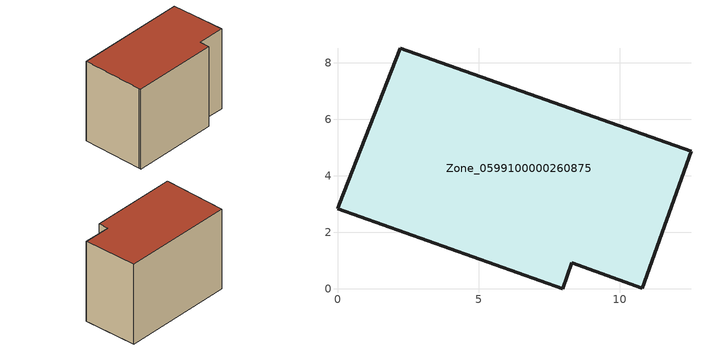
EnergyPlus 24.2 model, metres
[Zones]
Zone_0599100000260875
 floor ground (C_G): 2.22,8.52 12.52,4.87 10.79,0.02 8.3,0.92 7.97,0 0,2.83 0.06,2.99 z0.65
 wall outside (C_F): 0.06,2.99 0,2.83 7.97,0 8.3,0.92 10.79,0.02 12.52,4.87 2.22,8.52 0.06,2.99 z0.65:8.48
 roof outside (C_R): 2.22,8.52 0.06,2.99 0,2.83 7.97,0 8.3,0.92 10.79,0.02 12.52,4.87 z8.48
[BUILDING]
Pand.0599100000260875: North Axis=0; Terrain=City; Loads Convergence Tolerance Value=0.04; Temperature Convergence Tolerance Value=0.4; Solar Distribution=FullExterior; Maximum Number of Warmup Days=25; Minimum Number of Warmup Days=1
[Site:Location]
Rotterdam.The.Hague.AP_ZH_NLD Design_Conditions: Latitude=51.96; Longitude=4.45; Time Zone=1; Elevation=-4.5
[SITE:GROUNDTEMPERATURE:BUILDINGSURFACE]
18, 18, 18, 18, 18, 18, 18, 18, 18, 18, 18, 18
[MATERIAL] Thermal Absorptance=0.9; Solar Absorptance=0.7; Visible Absorptance=0.7
Name | Roughness | Thickness | Conductivity | Density | Specific Heat
G.TI.1965-1974 | MediumSmooth | 0.15 | 0.882353 | 540 | 1210
F.TI.1965-1974 | Rough | 0.3 | 0.697674 | 1920 | 840
R.TI.1965-1974 | MediumRough | 0.2 | 0.232558 | 1500 | 1000
[CONSTRUCTION]
C_G: G.TI.1965-1974
C_F: F.TI.1965-1974
C_R: R.TI.1965-1974
[ZONE]
Zone_0599100000260875: Type=1; Multiplier=1; Ceiling Height=Autocalculate; Volume=Autocalculate; Floor Area=autocalculate; Part of Total Floor Area=Yes
[ZONEINFILTRATION:DESIGNFLOWRATE]
Infil_Zone_0599100000260875: Zone or ZoneList or Space or SpaceList=Zone_0599100000260875; Schedule=AlwaysOn; Design Flow Rate Calculation Method=Flow/Area; Flow Rate per Floor Area=0.003; Constant Term Coefficient=1; Temperature Term Coefficient=0; Velocity Term Coefficient=0; Velocity Squared Term Coefficient=0
[HVACTEMPLATE:ZONE:IDEALLOADSAIRSYSTEM]
Zone_0599100000260875: Maximum Heating Supply Air Temperature=50; Minimum Cooling Supply Air Temperature=13; Maximum Heating Supply Air Humidity Ratio=0.0156; Minimum Cooling Supply Air Humidity Ratio=0.0077; Heating Limit=NoLimit; Cooling Limit=NoLimit; Dehumidification Control Type=ConstantSensibleHeatRatio; Cooling Sensible Heat Ratio=0.7; Dehumidification Setpoint=60; Humidification Control Type=None; Humidification Setpoint=30; Outdoor Air Method=None; Outdoor Air Flow Rate per Person=0.00944; Outdoor Air Flow Rate per Zone Floor Area=0; Outdoor Air Flow Rate per Zone=0; Demand Controlled Ventilation Type=None; Outdoor Air Economizer Type=NoEconomizer; Heat Recovery Type=None; Sensible Heat Recovery Effectiveness=0.7; Latent Heat Recovery Effectiveness=0.65
[ZONECONTROL:THERMOSTAT]
ThermostatControl_Zone_0599100000260875: Zone or ZoneList=Zone_0599100000260875; Control Type Schedule=DualSetpointControlType; Control 1=Thermostat_Zone_0599100000260875; Temperature Difference Between Cutout And Setpoint=0
[THERMOSTATSETPOINT:DUALSETPOINT]
Thermostat_Zone_0599100000260875: Heating Setpoint Temperature Schedule=HeatingSetpoint_Zone_0599100000260875; Cooling Setpoint Temperature Schedule=CoolingSetpoint_Zone_0599100000260875
[SCHEDULE:COMPACT]
HeatingSetpoint_Zone_0599100000260875: Through: 12/31, For: AllDays, Until: 24:00, 21
CoolingSetpoint_Zone_0599100000260875: Through: 12/31, For: AllDays, Until: 24:00, 24
DualSetpointControlType: Through: 12/31, For: AllDays, Until: 24:00, 4
AlwaysOn: Through: 12/31, For: AllDays, Until: 24:00, 1
